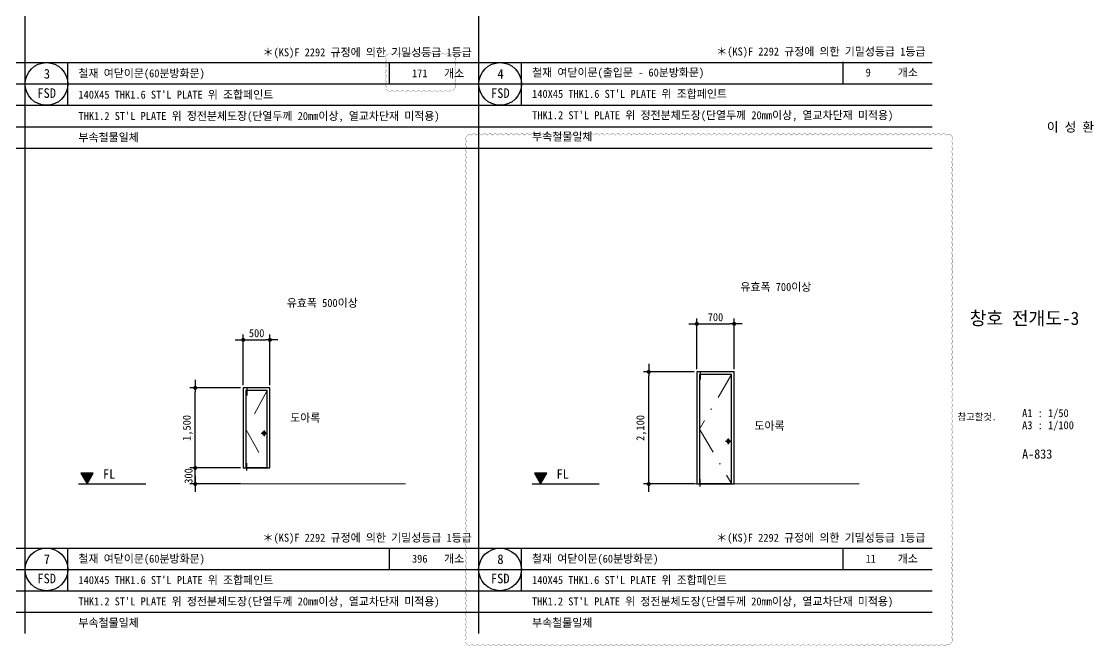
# Model space of a CAD drawing. Header units: millimetres. Extents: x 34479 to 326239, y 111570 to 168880.
# Drawn here: x 138154 to 158239, y 141043 to 152735 of the extents above; entities that cross this region are included whole.
import ezdxf
from ezdxf.enums import TextEntityAlignment as Align

# ---------------------------------------------------------------- set-up
doc = ezdxf.new("R2010")
doc.units = ezdxf.units.MM
doc.header["$LTSCALE"] = 100
doc.header["$MEASUREMENT"] = 0
doc.header["$PDSIZE"] = -10
for name, pattern in [('CEN', [62, 60, -1, 0, -1]), ('DASHDOT', [1, 0.5, -0.25, 0, -0.25]), ('HID', [2, 1.1, -0.9])]:
    doc.linetypes.add(name, pattern=pattern)
doc.layers.get('0').update_dxf_attribs({"linetype": 'CONTINUOUS'})
doc.layers.get('Defpoints').update_dxf_attribs({"color": 153, "linetype": 'CONTINUOUS'})
for name, color, linetype, lineweight in [('A-AXIS-LINE', 1, 'CEN', 15), ('A-DWXK-OPEN', 1, 'HID', 15), ('A-DWXM-WIND', 4, 'CONTINUOUS', 25), ('A-XXXX-SYMB', 7, 'CONTINUOUS', 25), ('REV-202205', 20, 'CONTINUOUS', 25)]:
    doc.layers.add(name, color=color, linetype=linetype, lineweight=lineweight)
for name, color, linetype in [('A-BORD-TEXT', 3, 'CONTINUOUS'), ('A-DIMS', 7, 'CONTINUOUS'), ('A-XXXX-TABL', 7, 'CONTINUOUS'), ('A-XXXX-TXT2', 3, 'CONTINUOUS'), ('dim', 7, 'CONTINUOUS'), ('WINELEV', 4, 'CONTINUOUS')]:
    doc.layers.add(name, color=color, linetype=linetype)
doc.styles.add('HY울릉도L', font='')
doc.styles.add('돋움체', font='')
doc.styles.get('HY울릉도L').set_extended_font_data('HYwulM')
doc.styles.get('돋움체').set_extended_font_data('DotumChe')
doc.dimstyles.new('CDIM', dxfattribs={"dimtxt": 3, "dimasz": 1.5, "dimexe": 2, "dimexo": 1, "dimgap": 1, "dimtad": 1, "dimdec": 0, "dimrnd": 0.5, "dimzin": 0, "dimdsep": 32, "dimlunit": 6, "dimtxsty": 'HY울릉도L', "dimblk1": '_CIDOT', "dimblk2": '_CIDOT', "dimsah": 1, "dimcen": 5.5, "dimclrd": 2, "dimclre": 2, "dimclrt": 7, "dimadec": 0, "dimazin": 0, "dimtfac": 1, "dimtdec": 0, "dimtix": 1, "dimtmove": 2, "dimatfit": 1, "dimldrblk": '_CIDOT', "dimfxl": 1, "dimtolj": 1, "dimtzin": 0, "dimlwd": -1, "dimarcsym": 0})

# ---------------------------------------------------------------- blocks, each defined once
blk = doc.blocks.new('_CIDOT')
at = {"color": 0, "linetype": 'ByBlock'}
blk.add_line((2, 0), (-1, 0), dxfattribs=at)
at = {"color": 0, "linetype": 'ByBlock', "const_width": 0.5}
blk.add_lwpolyline([(-0.25, 0, 1), (0.25, 0, 1)], format="xyb", close=True, dxfattribs=at)
blk = doc.blocks.new('*D394')
at = {"layer": 'A-DIMS', "lineweight": -2, "transparency": 16777216}
for p, q in [((142310, 145920), (142310, 146870)), ((142810, 145920), (142810, 146870))]:
    blk.add_line(p, q, dxfattribs=at)
at = {"layer": 'A-DIMS', "transparency": 16777216}
blk.add_line((142385, 146770), (142735, 146770), dxfattribs=at)
at = {"layer": 'Defpoints', "color": 0, "transparency": 16777216}
for p in [(142810, 146770), (142310, 145870), (142810, 145870)]:
    blk.add_point(p, dxfattribs=at)
at = {"layer": 'A-DIMS', "transparency": 16777216, "xscale": 75, "yscale": 75, "zscale": 75, "rotation": 180}
blk.add_blockref('_CIDOT', (142310, 146770), dxfattribs=at)
at = {"layer": 'A-DIMS', "transparency": 16777216, "xscale": 75, "yscale": 75, "zscale": 75}
blk.add_blockref('_CIDOT', (142810, 146770), dxfattribs=at)
at = {"layer": 'A-DIMS', "color": 3, "transparency": 16777216, "insert": (142560, 146895), "char_height": 150, "attachment_point": 5, "style": '돋움체'}
blk.add_mtext('\\A1;500', dxfattribs=at)
blk = doc.blocks.new('*D395')
at = {"layer": 'A-DIMS', "lineweight": -2, "transparency": 16777216}
for p, q in [((142260, 145870), (141310, 145870)), ((142260, 144370), (141310, 144370))]:
    blk.add_line(p, q, dxfattribs=at)
at = {"layer": 'A-DIMS', "transparency": 16777216}
blk.add_line((141410, 144445), (141410, 145795), dxfattribs=at)
at = {"layer": 'Defpoints', "color": 0, "transparency": 16777216}
for p in [(141410, 145870), (142310, 145870), (142310, 144370)]:
    blk.add_point(p, dxfattribs=at)
at = {"layer": 'A-DIMS', "transparency": 16777216, "xscale": 75, "yscale": 75, "zscale": 75}
for p, rotation in [((141410, 145870), 90), ((141410, 144370), 270)]:
    blk.add_blockref('_CIDOT', p, dxfattribs=dict(at, rotation=rotation))
at = {"layer": 'A-DIMS', "color": 3, "transparency": 16777216, "insert": (141270, 145120), "char_height": 150, "attachment_point": 5, "rotation": 90, "style": '돋움체'}
blk.add_mtext('\\A1;1,500', dxfattribs=at)
blk = doc.blocks.new('*D396')
at = {"layer": 'A-DIMS', "transparency": 16777216}
for p, q in [((141410, 144445), (141410, 144520)), ((141410, 144070), (141410, 144370)), ((141410, 143995), (141410, 143920))]:
    blk.add_line(p, q, dxfattribs=at)
at = {"layer": 'A-DIMS', "lineweight": -2, "transparency": 16777216}
for p, q in [((142260, 144370), (141310, 144370)), ((142260, 144070), (141310, 144070))]:
    blk.add_line(p, q, dxfattribs=at)
at = {"layer": 'Defpoints', "color": 0, "transparency": 16777216}
for p in [(141410, 144370), (142310, 144370), (142310, 144070)]:
    blk.add_point(p, dxfattribs=at)
at = {"layer": 'A-DIMS', "transparency": 16777216, "xscale": 75, "yscale": 75, "zscale": 75}
for p, rotation in [((141410, 144370), 270), ((141410, 144070), 90)]:
    blk.add_blockref('_CIDOT', p, dxfattribs=dict(at, rotation=rotation))
at = {"layer": 'A-DIMS', "color": 3, "transparency": 16777216, "insert": (141285, 144220), "char_height": 150, "attachment_point": 5, "rotation": 90, "style": '돋움체'}
blk.add_mtext('\\A1;300', dxfattribs=at)
blk = doc.blocks.new('*D407')
at = {"layer": 'A-DIMS', "lineweight": -2, "transparency": 16777216}
for p, q in [((150806, 146220), (150806, 147170)), ((151506, 146220), (151506, 147170))]:
    blk.add_line(p, q, dxfattribs=at)
at = {"layer": 'A-DIMS', "transparency": 16777216}
blk.add_line((150881, 147070), (151431, 147070), dxfattribs=at)
at = {"layer": 'Defpoints', "color": 0, "transparency": 16777216}
for p in [(151506, 147070), (150806, 146170), (151506, 146170)]:
    blk.add_point(p, dxfattribs=at)
at = {"layer": 'A-DIMS', "transparency": 16777216, "xscale": 75, "yscale": 75, "zscale": 75, "rotation": 180}
blk.add_blockref('_CIDOT', (150806, 147070), dxfattribs=at)
at = {"layer": 'A-DIMS', "transparency": 16777216, "xscale": 75, "yscale": 75, "zscale": 75}
blk.add_blockref('_CIDOT', (151506, 147070), dxfattribs=at)
at = {"layer": 'A-DIMS', "color": 3, "transparency": 16777216, "insert": (151156, 147195), "char_height": 150, "attachment_point": 5, "style": '돋움체'}
blk.add_mtext('\\A1;700', dxfattribs=at)
blk = doc.blocks.new('*D408')
at = {"layer": 'A-DIMS', "lineweight": -2, "transparency": 16777216}
for p, q in [((150756, 146170, 0), (149806, 146170, 0)), ((150756, 144070, 0), (149806, 144070, 0))]:
    blk.add_line(p, q, dxfattribs=at)
at = {"layer": 'A-DIMS', "transparency": 16777216}
blk.add_line((149906, 144145, 0), (149906, 146095, 0), dxfattribs=at)
at = {"layer": 'Defpoints', "color": 0, "transparency": 16777216}
for p in [(149906, 146170, 0), (150806, 146170, 0), (150806, 144070, 0)]:
    blk.add_point(p, dxfattribs=at)
at = {"layer": 'A-DIMS', "transparency": 16777216, "xscale": 75, "yscale": 75, "zscale": 75}
for p, rotation in [((149906, 146170, 0), 90), ((149906, 144070, 0), 270)]:
    blk.add_blockref('_CIDOT', p, dxfattribs=dict(at, rotation=rotation))
at = {"layer": 'A-DIMS', "color": 3, "transparency": 16777216, "insert": (149767, 145120, 0), "char_height": 150, "attachment_point": 5, "rotation": 90, "style": '돋움체'}
blk.add_mtext('\\A1;2,100', dxfattribs=at)

msp = doc.modelspace()

# ---------------------------------------------------------------- linework, layer by layer
at = {"layer": 'A-AXIS-LINE'}
for p, q in [((145348.79, 144070.27, 0), (141329.74, 144070.27, 0)), ((153845.53, 144070.27, 0), (149826.48, 144070.27, 0))]:
    msp.add_line(p, q, dxfattribs=at)
at = {"layer": 'A-DWXK-OPEN', "linetype": 'DASHDOT', "ltscale": 10, "elevation": 0}
for points in [[(151456.48, 146120.27), (150856.48, 145095.27), (151456.48, 144080.27)], [(142759.74, 145820.27), (142359.74, 145095.27), (142759.74, 144380.27)]]:
    msp.add_lwpolyline(points, dxfattribs=at)
at = {"layer": 'A-DWXM-WIND', "extrusion": (0, 0, -1)}
for p, q in [((142645.74, 145020.27, 0), (142753.74, 145020.27, 0)), ((142699.74, 145074.27, 0), (142699.74, 144966.27, 0)), ((151342.48, 144870.27, 0), (151450.48, 144870.27, 0)), ((151396.48, 144924.27, 0), (151396.48, 144816.27, 0))]:
    msp.add_line(p, q, dxfattribs=at)
at = {"layer": 'A-DWXM-WIND'}
for p, q in [((142359.74, 144380.27, 0), (142759.74, 144380.27, 0)), ((150856.48, 144080.27, 0), (151456.48, 144080.27, 0))]:
    msp.add_line(p, q, dxfattribs=at)
at = {"layer": 'A-DWXM-WIND', "elevation": 0}
for points in [[(150806.48, 144070.27), (151506.48, 144070.27), (151506.48, 146170.27), (150806.48, 146170.27)], [(142309.74, 144370.27), (142809.74, 144370.27), (142809.74, 145870.27), (142309.74, 145870.27)]]:
    msp.add_lwpolyline(points, close=True, dxfattribs=at)
for points in [[(151456.48, 144070.27), (151456.48, 146120.27), (150856.48, 146120.27), (150856.48, 144070.27)], [(142759.74, 144370.27), (142759.74, 145820.27), (142359.74, 145820.27), (142359.74, 144370.27)]]:
    msp.add_lwpolyline(points, dxfattribs=at)
at = {"layer": 'A-DWXM-WIND', "extrusion": (0, 0, -1)}
for centre in [(-142699.74, 145020.27, 0), (-151396.48, 144870.27, 0)]:
    msp.add_circle(centre, 30, dxfattribs=at)
at = {"layer": 'A-XXXX-SYMB'}
for p, q in [((139222.91, 144070.27), (140482.96, 144070.27)), ((147719.64, 144070.27), (148979.7, 144070.27))]:
    msp.add_line(p, q, dxfattribs=at)
for points in [[(139267.44, 144270.27), (139382.91, 144070.27), (139498.38, 144270.27)], [(147764.17, 144270.27), (147879.64, 144070.27), (147995.11, 144270.27)]]:
    msp.add_lwpolyline(points, close=True, dxfattribs=at)
for points in [[(139267.44, 144270.27), (139498.38, 144270.27), (139382.91, 144070.27)], [(147764.17, 144270.27), (147995.11, 144270.27), (147879.64, 144070.27)]]:
    msp.add_solid(points, dxfattribs=at)
at = {"layer": 'A-XXXX-TABL'}
for p, q in [((138223.89, 141270.27), (138223.89, 168880.27)), ((146720.63, 141270.27), (146720.63, 168880.27)), ((118478.88, 151963.74), (155216.38, 151963.74)), ((139022.91, 151163.74), (139022.91, 151963.74)), ((145050.31, 151563.74), (145050.31, 151963.74)), ((147521.61, 151163.74), (147521.61, 151963.74)), ((153548.03, 151578.93), (153548.03, 151978.93)), ((118478.88, 151563.74), (155216.38, 151563.74)), ((118478.88, 151163.74), (155216.38, 151163.74)), ((118478.88, 150763.74), (155216.38, 150763.74)), ((118478.88, 150363.74), (155216.38, 150363.74)), ((118478.88, 142870.27), (155216.38, 142870.27)), ((139022.91, 142070.27), (139022.91, 142870.27)), ((145050.31, 142470.27), (145050.31, 142870.27)), ((147519.64, 142070.27), (147519.64, 142870.27)), ((153547.04, 142470.27), (153547.04, 142870.27)), ((118478.88, 142470.27), (155216.38, 142470.27)), ((118478.88, 142070.27), (155216.38, 142070.27)), ((118478.88, 141670.27), (155216.38, 141670.27))]:
    msp.add_line(p, q, dxfattribs=at)
at = {"layer": 'A-XXXX-TABL', "color": 4}
for centre in [(138622.91, 151563.74), (147121.61, 151563.74), (138622.91, 142470.27), (147119.64, 142470.27)]:
    msp.add_circle(centre, 400, dxfattribs=at)
at = {"layer": 'dim'}
for points in [[(151091.3, 147321.83, 0, 40, 0), (151091.3, 147436.83, 0, 0, 0), (151091.3, 147761.83, 0, 0, 0), (151611.3, 147761.83, 0, 0, 0)], [(142594.57, 147021.83, 0, 40, 0), (142594.57, 147136.83, 0, 0, 0), (142594.57, 147461.83, 0, 0, 0), (143114.57, 147461.83, 0, 0, 0)]]:
    msp.add_lwpolyline(points, format="xyseb", dxfattribs=at)
at = {"layer": 'dim', "elevation": 0}
for points in [[(142709.74, 145035.27, 0, 40, 0), (142709.74, 145155.27, 0, 0, 0), (142709.74, 145315.27, 0, 0, 0), (143109.74, 145315.27, 0, 0, 0)], [(151406.48, 144885.27, 0, 40, 0), (151406.48, 145005.27, 0, 0, 0), (151406.48, 145165.27, 0, 0, 0), (151806.48, 145165.27, 0, 0, 0)]]:
    msp.add_lwpolyline(points, format="xyseb", dxfattribs=at)
at = {"layer": 'REV-202205', "const_width": 4}
for points in [[(144997.1, 151450.66, 0.52056705), (145097.1, 151450.66, 0.52056705), (145197.1, 151450.66, 0.52056705), (145297.1, 151450.66, 0.52056705), (145397.1, 151450.66, 0.52056705), (145497.1, 151450.66, 0.52056705), (145597.1, 151450.66, 0.52056705), (145697.1, 151450.66, 0.52056705), (145797.1, 151450.66, 0.52056705), (145897.1, 151450.66, 0.52056705), (145997.1, 151450.66, 0.52056705), (146097.1, 151450.66, 0.52056705), (146197.1, 151450.66, 0.52056705), (146267.07, 151480.69, 0.52056705), (146267.07, 151580.69, 0.52056705), (146267.07, 151680.69, 0.52056705), (146267.07, 151780.69, 0.52056705), (146267.07, 151880.69, 0.52056705), (146267.07, 151980.69, 0.52056705), (146267.07, 152080.69, 0.52056705), (146194.28, 152107.91, 0.52056705), (146094.28, 152107.91, 0.52056705), (145994.28, 152107.91, 0.52056705), (145894.28, 152107.91, 0.52056705), (145794.28, 152107.91, 0.52056705), (145694.28, 152107.91, 0.52056705), (145594.28, 152107.91, 0.52056705), (145494.28, 152107.91, 0.52056705), (145394.28, 152107.91, 0.52056705), (145294.28, 152107.91, 0.52056705), (145194.28, 152107.91, 0.52056705), (145094.28, 152107.91, 0.52056705), (144997.1, 152105.09, 0.52056705), (144997.1, 152005.09, 0.52056705), (144997.1, 151905.09, 0.52056705), (144997.1, 151805.09, 0.52056705), (144997.1, 151705.09, 0.52056705), (144997.1, 151605.09, 0.52056705), (144997.1, 151505.09, 0.52056705)], [(146498.6, 141071.06, 0.52056705), (146598.6, 141071.06, 0.52056705), (146698.6, 141071.06, 0.52056705), (146798.6, 141071.06, 0.52056705), (146898.6, 141071.06, 0.52056705), (146998.6, 141071.06, 0.52056705), (147098.6, 141071.06, 0.52056705), (147198.6, 141071.06, 0.52056705), (147298.6, 141071.06, 0.52056705), (147398.6, 141071.06, 0.52056705), (147498.6, 141071.06, 0.52056705), (147598.6, 141071.06, 0.52056705), (147698.6, 141071.06, 0.52056705), (147798.6, 141071.06, 0.52056705), (147898.6, 141071.06, 0.52056705), (147998.6, 141071.06, 0.52056705), (148098.6, 141071.06, 0.52056705), (148198.6, 141071.06, 0.52056705), (148298.6, 141071.06, 0.52056705), (148398.6, 141071.06, 0.52056705), (148498.6, 141071.06, 0.52056705), (148598.6, 141071.06, 0.52056705), (148698.6, 141071.06, 0.52056705), (148798.6, 141071.06, 0.52056705), (148898.6, 141071.06, 0.52056705), (148998.6, 141071.06, 0.52056705), (149098.6, 141071.06, 0.52056705), (149198.6, 141071.06, 0.52056705), (149298.6, 141071.06, 0.52056705), (149398.6, 141071.06, 0.52056705), (149498.6, 141071.06, 0.52056705), (149598.6, 141071.06, 0.52056705), (149698.6, 141071.06, 0.52056705), (149798.6, 141071.06, 0.52056705), (149898.6, 141071.06, 0.52056705), (149998.6, 141071.06, 0.52056705), (150098.6, 141071.06, 0.52056705), (150198.6, 141071.06, 0.52056705), (150298.6, 141071.06, 0.52056705), (150398.6, 141071.06, 0.52056705), (150498.6, 141071.06, 0.52056705), (150598.6, 141071.06, 0.52056705), (150698.6, 141071.06, 0.52056705), (150798.6, 141071.06, 0.52056705), (150898.6, 141071.06, 0.52056705), (150998.6, 141071.06, 0.52056705), (151098.6, 141071.06, 0.52056705), (151198.6, 141071.06, 0.52056705), (151298.6, 141071.06, 0.52056705), (151398.6, 141071.06, 0.52056705), (151498.6, 141071.06, 0.52056705), (151598.6, 141071.06, 0.52056705), (151698.6, 141071.06, 0.52056705), (151798.6, 141071.06, 0.52056705), (151898.6, 141071.06, 0.52056705), (151998.6, 141071.06, 0.52056705), (152098.6, 141071.06, 0.52056705), (152198.6, 141071.06, 0.52056705), (152298.6, 141071.06, 0.52056705), (152398.6, 141071.06, 0.52056705), (152498.6, 141071.06, 0.52056705), (152598.6, 141071.06, 0.52056705), (152698.6, 141071.06, 0.52056705), (152798.6, 141071.06, 0.52056705), (152898.6, 141071.06, 0.52056705), (152998.6, 141071.06, 0.52056705), (153098.6, 141071.06, 0.52056705), (153198.6, 141071.06, 0.52056705), (153298.6, 141071.06, 0.52056705), (153398.6, 141071.06, 0.52056705), (153498.6, 141071.06, 0.52056705), (153598.6, 141071.06, 0.52056705), (153698.6, 141071.06, 0.52056705), (153798.6, 141071.06, 0.52056705), (153898.6, 141071.06, 0.52056705), (153998.6, 141071.06, 0.52056705), (154098.6, 141071.06, 0.52056705), (154198.6, 141071.06, 0.52056705), (154298.6, 141071.06, 0.52056705), (154398.6, 141071.06, 0.52056705), (154498.6, 141071.06, 0.52056705), (154598.6, 141071.06, 0.52056705), (154698.6, 141071.06, 0.52056705), (154798.6, 141071.06, 0.52056705), (154898.6, 141071.06, 0.52056705), (154998.6, 141071.06, 0.52056705), (155098.6, 141071.06, 0.52056705), (155198.6, 141071.06, 0.52056705), (155298.6, 141071.06, 0.52056705), (155398.6, 141071.06, 0.52056705), (155498.6, 141071.06, 0.52056705), (155572.17, 141097.49, 0.52056705), (155572.17, 141197.49, 0.52056705), (155572.17, 141297.49, 0.52056705), (155572.17, 141397.49, 0.52056705), (155572.17, 141497.49, 0.52056705), (155572.17, 141597.49, 0.52056705), (155572.17, 141697.49, 0.52056705), (155572.17, 141797.49, 0.52056705), (155572.17, 141897.49, 0.52056705), (155572.17, 141997.49, 0.52056705), (155572.17, 142097.49, 0.52056705), (155572.17, 142197.49, 0.52056705), (155572.17, 142297.49, 0.52056705), (155572.17, 142397.49, 0.52056705), (155572.17, 142497.49, 0.52056705), (155572.17, 142597.49, 0.52056705), (155572.17, 142697.49, 0.52056705), (155572.17, 142797.49, 0.52056705), (155572.17, 142897.49, 0.52056705), (155572.17, 142997.49, 0.52056705), (155572.17, 143097.49, 0.52056705), (155572.17, 143197.49, 0.52056705), (155572.17, 143297.49, 0.52056705), (155572.17, 143397.49, 0.52056705), (155572.17, 143497.49, 0.52056705), (155572.17, 143597.49, 0.52056705), (155572.17, 143697.49, 0.52056705), (155572.17, 143797.49, 0.52056705), (155572.17, 143897.49, 0.52056705), (155572.17, 143997.49, 0.52056705), (155572.17, 144097.49, 0.52056705), (155572.17, 144197.49, 0.52056705), (155572.17, 144297.49, 0.52056705), (155572.17, 144397.49, 0.52056705), (155572.17, 144497.49, 0.52056705), (155572.17, 144597.49, 0.52056705), (155572.17, 144697.49, 0.52056705), (155572.17, 144797.49, 0.52056705), (155572.17, 144897.49, 0.52056705), (155572.17, 144997.49, 0.52056705), (155572.17, 145097.49, 0.52056705), (155572.17, 145197.49, 0.52056705), (155572.17, 145297.49, 0.52056705), (155572.17, 145397.49, 0.52056705), (155572.17, 145497.49, 0.52056705), (155572.17, 145597.49, 0.52056705), (155572.17, 145697.49, 0.52056705), (155572.17, 145797.49, 0.52056705), (155572.17, 145897.49, 0.52056705), (155572.17, 145997.49, 0.52056705), (155572.17, 146097.49, 0.52056705), (155572.17, 146197.49, 0.52056705), (155572.17, 146297.49, 0.52056705), (155572.17, 146397.49, 0.52056705), (155572.17, 146497.49, 0.52056705), (155572.17, 146597.49, 0.52056705), (155572.17, 146697.49, 0.52056705), (155572.17, 146797.49, 0.52056705), (155572.17, 146897.49, 0.52056705), (155572.17, 146997.49, 0.52056705), (155572.17, 147097.49, 0.52056705), (155572.17, 147197.49, 0.52056705), (155572.17, 147297.49, 0.52056705), (155572.17, 147397.49, 0.52056705), (155572.17, 147497.49, 0.52056705), (155572.17, 147597.49, 0.52056705), (155572.17, 147697.49, 0.52056705), (155572.17, 147797.49, 0.52056705), (155572.17, 147897.49, 0.52056705), (155572.17, 147997.49, 0.52056705), (155572.17, 148097.49, 0.52056705), (155572.17, 148197.49, 0.52056705), (155572.17, 148297.49, 0.52056705), (155572.17, 148397.49, 0.52056705), (155572.17, 148497.49, 0.52056705), (155572.17, 148597.49, 0.52056705), (155572.17, 148697.49, 0.52056705), (155572.17, 148797.49, 0.52056705), (155572.17, 148897.49, 0.52056705), (155572.17, 148997.49, 0.52056705), (155572.17, 149097.49, 0.52056705), (155572.17, 149197.49, 0.52056705), (155572.17, 149297.49, 0.52056705), (155572.17, 149397.49, 0.52056705), (155572.17, 149497.49, 0.52056705), (155572.17, 149597.49, 0.52056705), (155572.17, 149697.49, 0.52056705), (155572.17, 149797.49, 0.52056705), (155572.17, 149897.49, 0.52056705), (155572.17, 149997.49, 0.52056705), (155572.17, 150097.49, 0.52056705), (155572.17, 150197.49, 0.52056705), (155572.17, 150297.49, 0.52056705), (155572.17, 150397.49, 0.52056705), (155572.17, 150497.49, 0.52056705), (155572.17, 150597.49, 0.52056705), (155479.22, 150604.55, 0.52056705), (155379.22, 150604.55, 0.52056705), (155279.22, 150604.55, 0.52056705), (155179.22, 150604.55, 0.52056705), (155079.22, 150604.55, 0.52056705), (154979.22, 150604.55, 0.52056705), (154879.22, 150604.55, 0.52056705), (154779.22, 150604.55, 0.52056705), (154679.22, 150604.55, 0.52056705), (154579.22, 150604.55, 0.52056705), (154479.22, 150604.55, 0.52056705), (154379.22, 150604.55, 0.52056705), (154279.22, 150604.55, 0.52056705), (154179.22, 150604.55, 0.52056705), (154079.22, 150604.55, 0.52056705), (153979.22, 150604.55, 0.52056705), (153879.22, 150604.55, 0.52056705), (153779.22, 150604.55, 0.52056705), (153679.22, 150604.55, 0.52056705), (153579.22, 150604.55, 0.52056705), (153479.22, 150604.55, 0.52056705), (153379.22, 150604.55, 0.52056705), (153279.22, 150604.55, 0.52056705), (153179.22, 150604.55, 0.52056705), (153079.22, 150604.55, 0.52056705), (152979.22, 150604.55, 0.52056705), (152879.22, 150604.55, 0.52056705), (152779.22, 150604.55, 0.52056705), (152679.22, 150604.55, 0.52056705), (152579.22, 150604.55, 0.52056705), (152479.22, 150604.55, 0.52056705), (152379.22, 150604.55, 0.52056705), (152279.22, 150604.55, 0.52056705), (152179.22, 150604.55, 0.52056705), (152079.22, 150604.55, 0.52056705), (151979.22, 150604.55, 0.52056705), (151879.22, 150604.55, 0.52056705), (151779.22, 150604.55, 0.52056705), (151679.22, 150604.55, 0.52056705), (151579.22, 150604.55, 0.52056705), (151479.22, 150604.55, 0.52056705), (151379.22, 150604.55, 0.52056705), (151279.22, 150604.55, 0.52056705), (151179.22, 150604.55, 0.52056705), (151079.22, 150604.55, 0.52056705), (150979.22, 150604.55, 0.52056705), (150879.22, 150604.55, 0.52056705), (150779.22, 150604.55, 0.52056705), (150679.22, 150604.55, 0.52056705), (150579.22, 150604.55, 0.52056705), (150479.22, 150604.55, 0.52056705), (150379.22, 150604.55, 0.52056705), (150279.22, 150604.55, 0.52056705), (150179.22, 150604.55, 0.52056705), (150079.22, 150604.55, 0.52056705), (149979.22, 150604.55, 0.52056705), (149879.22, 150604.55, 0.52056705), (149779.22, 150604.55, 0.52056705), (149679.22, 150604.55, 0.52056705), (149579.22, 150604.55, 0.52056705), (149479.22, 150604.55, 0.52056705), (149379.22, 150604.55, 0.52056705), (149279.22, 150604.55, 0.52056705), (149179.22, 150604.55, 0.52056705), (149079.22, 150604.55, 0.52056705), (148979.22, 150604.55, 0.52056705), (148879.22, 150604.55, 0.52056705), (148779.22, 150604.55, 0.52056705), (148679.22, 150604.55, 0.52056705), (148579.22, 150604.55, 0.52056705), (148479.22, 150604.55, 0.52056705), (148379.22, 150604.55, 0.52056705), (148279.22, 150604.55, 0.52056705), (148179.22, 150604.55, 0.52056705), (148079.22, 150604.55, 0.52056705), (147979.22, 150604.55, 0.52056705), (147879.22, 150604.55, 0.52056705), (147779.22, 150604.55, 0.52056705), (147679.22, 150604.55, 0.52056705), (147579.22, 150604.55, 0.52056705), (147479.22, 150604.55, 0.52056705), (147379.22, 150604.55, 0.52056705), (147279.22, 150604.55, 0.52056705), (147179.22, 150604.55, 0.52056705), (147079.22, 150604.55, 0.52056705), (146979.22, 150604.55, 0.52056705), (146879.22, 150604.55, 0.52056705), (146779.22, 150604.55, 0.52056705), (146679.22, 150604.55, 0.52056705), (146579.22, 150604.55, 0.52056705), (146498.6, 150585.16, 0.52056705), (146498.6, 150485.16, 0.52056705), (146498.6, 150385.16, 0.52056705), (146498.6, 150285.16, 0.52056705), (146498.6, 150185.16, 0.52056705), (146498.6, 150085.16, 0.52056705), (146498.6, 149985.16, 0.52056705), (146498.6, 149885.16, 0.52056705), (146498.6, 149785.16, 0.52056705), (146498.6, 149685.16, 0.52056705), (146498.6, 149585.16, 0.52056705), (146498.6, 149485.16, 0.52056705), (146498.6, 149385.16, 0.52056705), (146498.6, 149285.16, 0.52056705), (146498.6, 149185.16, 0.52056705), (146498.6, 149085.16, 0.52056705), (146498.6, 148985.16, 0.52056705), (146498.6, 148885.16, 0.52056705), (146498.6, 148785.16, 0.52056705), (146498.6, 148685.16, 0.52056705), (146498.6, 148585.16, 0.52056705), (146498.6, 148485.16, 0.52056705), (146498.6, 148385.16, 0.52056705), (146498.6, 148285.16, 0.52056705), (146498.6, 148185.16, 0.52056705), (146498.6, 148085.16, 0.52056705), (146498.6, 147985.16, 0.52056705), (146498.6, 147885.16, 0.52056705), (146498.6, 147785.16, 0.52056705), (146498.6, 147685.16, 0.52056705), (146498.6, 147585.16, 0.52056705), (146498.6, 147485.16, 0.52056705), (146498.6, 147385.16, 0.52056705), (146498.6, 147285.16, 0.52056705), (146498.6, 147185.16, 0.52056705), (146498.6, 147085.16, 0.52056705), (146498.6, 146985.16, 0.52056705), (146498.6, 146885.16, 0.52056705), (146498.6, 146785.16, 0.52056705), (146498.6, 146685.16, 0.52056705), (146498.6, 146585.16, 0.52056705), (146498.6, 146485.16, 0.52056705), (146498.6, 146385.16, 0.52056705), (146498.6, 146285.16, 0.52056705), (146498.6, 146185.16, 0.52056705), (146498.6, 146085.16, 0.52056705), (146498.6, 145985.16, 0.52056705), (146498.6, 145885.16, 0.52056705), (146498.6, 145785.16, 0.52056705), (146498.6, 145685.16, 0.52056705), (146498.6, 145585.16, 0.52056705), (146498.6, 145485.16, 0.52056705), (146498.6, 145385.16, 0.52056705), (146498.6, 145285.16, 0.52056705), (146498.6, 145185.16, 0.52056705), (146498.6, 145085.16, 0.52056705), (146498.6, 144985.16, 0.52056705), (146498.6, 144885.16, 0.52056705), (146498.6, 144785.16, 0.52056705), (146498.6, 144685.16, 0.52056705), (146498.6, 144585.16, 0.52056705), (146498.6, 144485.16, 0.52056705), (146498.6, 144385.16, 0.52056705), (146498.6, 144285.16, 0.52056705), (146498.6, 144185.16, 0.52056705), (146498.6, 144085.16, 0.52056705), (146498.6, 143985.16, 0.52056705), (146498.6, 143885.16, 0.52056705), (146498.6, 143785.16, 0.52056705), (146498.6, 143685.16, 0.52056705), (146498.6, 143585.16, 0.52056705), (146498.6, 143485.16, 0.52056705), (146498.6, 143385.16, 0.52056705), (146498.6, 143285.16, 0.52056705), (146498.6, 143185.16, 0.52056705), (146498.6, 143085.16, 0.52056705), (146498.6, 142985.16, 0.52056705), (146498.6, 142885.16, 0.52056705), (146498.6, 142785.16, 0.52056705), (146498.6, 142685.16, 0.52056705), (146498.6, 142585.16, 0.52056705), (146498.6, 142485.16, 0.52056705), (146498.6, 142385.16, 0.52056705), (146498.6, 142285.16, 0.52056705), (146498.6, 142185.16, 0.52056705), (146498.6, 142085.16, 0.52056705), (146498.6, 141985.16, 0.52056705), (146498.6, 141885.16, 0.52056705), (146498.6, 141785.16, 0.52056705), (146498.6, 141685.16, 0.52056705), (146498.6, 141585.16, 0.52056705), (146498.6, 141485.16, 0.52056705), (146498.6, 141385.16, 0.52056705), (146498.6, 141285.16, 0.52056705), (146498.6, 141185.16, 0.52056705)]]:
    msp.add_lwpolyline(points, format="xyb", close=True, dxfattribs=at)
at = {"layer": 'WINELEV', "linetype": 'Continuous'}
for p, q in [((150871.48, 146166.27, 0), (150871.48, 146029.27, 0)), ((142374.74, 145866.27, 0), (142374.74, 145729.27, 0)), ((142374.74, 144324.27, 0), (142374.74, 144461.27, 0)), ((150871.48, 144024.27, 0), (150871.48, 144161.27, 0))]:
    msp.add_line(p, q, dxfattribs=at)

# ---------------------------------------------------------------- texts
at = {"layer": 'A-BORD-TEXT', "style": '돋움체'}
msp.add_text('이 성 환', height=175, dxfattribs=at).set_placement((158247.44, 150670.45), align=Align.RIGHT)
msp.add_text('창호 전개도-3', height=250, dxfattribs=at).set_placement((156944.23, 147174.47), align=Align.MIDDLE_CENTER)
for s, height, p in [('A1 : 1/50', 150, (156900.44, 145322.78)), ('A3 : 1/100', 150, (156900.44, 145096.03)), ('A-833', 175, (156900.44, 144544.21))]:
    msp.add_text(s, height=height, dxfattribs=at).set_placement(p)
at = {"layer": 'A-BORD-TEXT', "ltscale": 100, "style": '돋움체'}
msp.add_text('참고할것.', height=125, dxfattribs=at).set_placement((155690.62, 145327.4), align=Align.MIDDLE_LEFT)
at = {"layer": 'A-XXXX-TXT2', "style": '돋움체'}
for p in [(146590.92, 152081.69), (155089.62, 152096.88), (146590.92, 142988.22), (155087.66, 142988.22)]:
    msp.add_text('＊(KS)F 2292 규정에 의한 기밀성등급 1등급', height=150, dxfattribs=at).set_placement(p, align=Align.RIGHT)
for s, p in [('3', (138631.15, 151664.74)), ('4', (147129.85, 151664.74)), ('FSD', (138626.97, 151303.06)), ('FSD', (147125.67, 151303.06)), ('7', (138631.15, 142571.27)), ('8', (147127.88, 142571.27)), ('FSD', (138626.97, 142209.59)), ('FSD', (147123.7, 142209.59))]:
    msp.add_text(s, height=180, dxfattribs=at).set_placement(p, align=Align.CENTER)
for s, height, p in [('철재 여닫이문(60분방화문)', 150, (139222.82, 151763.74)), ('개소', 150, (146072.58, 151763.74)), ('철재 여닫이문(출입문 - 60분방화문)', 150, (147721.52, 151778.93)), ('9', 150, (153968.58, 151778.93)), ('개소', 150, (154570.29, 151778.93)), ('171', 150, (145470.87, 151763.74)), ("140X45 THK1.6 ST'L PLATE 위 조합페인트", 150, (139222.82, 151363.74)), ("140X45 THK1.6 ST'L PLATE 위 조합페인트", 150, (147721.52, 151378.93)), ("THK1.2 ST'L PLATE 위 정전분체도장(단열두께 20mm이상, 열교차단재 미적용)", 150, (139222.82, 150963.74)), ("THK1.2 ST'L PLATE 위 정전분체도장(단열두께 20mm이상, 열교차단재 미적용)", 150, (147721.52, 150978.93)), ('부속철물일체', 150, (139222.82, 150563.74)), ('부속철물일체', 150, (147721.52, 150578.93)), ('유효폭 700이상', 150, (151622.63, 147761.83)), ('유효폭 500이상', 150, (143125.89, 147461.83)), ('FL', 180, (139681.22, 144256.64)), ('FL', 180, (148177.96, 144256.64)), ('철재 여닫이문(60분방화문)', 150, (139222.82, 142670.27)), ('396', 150, (145470.87, 142670.27)), ('개소', 150, (146072.58, 142670.27)), ('철재 여닫이문(60분방화문)', 150, (147719.55, 142670.27)), ('11', 150, (153967.6, 142670.27)), ('개소', 150, (154569.31, 142670.27)), ("140X45 THK1.6 ST'L PLATE 위 조합페인트", 150, (139222.82, 142270.27)), ("140X45 THK1.6 ST'L PLATE 위 조합페인트", 150, (147719.55, 142270.27)), ("THK1.2 ST'L PLATE 위 정전분체도장(단열두께 20mm이상, 열교차단재 미적용)", 150, (139222.82, 141870.27)), ("THK1.2 ST'L PLATE 위 정전분체도장(단열두께 20mm이상, 열교차단재 미적용)", 150, (147719.55, 141870.27)), ('부속철물일체', 150, (139222.82, 141470.27)), ('부속철물일체', 150, (147719.55, 141470.27))]:
    msp.add_text(s, height=height, dxfattribs=at).set_placement(p, align=Align.MIDDLE_LEFT)
for p in [(143753.03, 145311.16, 0), (152449.77, 145161.16, 0)]:
    msp.add_text('도아록', height=150, dxfattribs=at).set_placement(p, align=Align.MIDDLE_RIGHT)

# ---------------------------------------------------------------- dimensions: what is measured, and where the dimension line sits
at = {"layer": 'A-DIMS'}
for base, p1, p2, picture, middle in [((151506.48, 147070.27, 0), (150806.48, 146170.27, 0), (151506.48, 146170.27, 0), '*D407', (151156.48, 147195.37, 0)), ((142809.74, 146770.27, 0), (142309.74, 145870.27, 0), (142809.74, 145870.27, 0), '*D394', (142559.74, 146895.37, 0))]:
    dim = msp.add_linear_dim(base=base, p1=p1, p2=p2, dimstyle='CDIM', override={"dimscale": 50, "dimtxsty": '돋움체', "dimclrd": 256, "dimclre": 256, "dimclrt": 3}, dxfattribs=at)
    dim.commit()
    dim.dimension.update_dxf_attribs({"geometry": picture, "text_midpoint": middle})
for base, p1, p2, picture, middle in [((149906.48, 146170.27, 0), (150806.48, 144070.27, 0), (150806.48, 146170.27, 0), '*D408', (149767.19, 145120.27, 0)), ((141409.74, 145870.27, 0), (142309.74, 144370.27, 0), (142309.74, 145870.27, 0), '*D395', (141270.46, 145120.27, 0)), ((141409.74, 144370.27, 0), (142309.74, 144070.27, 0), (142309.74, 144370.27, 0), '*D396', (141284.64, 144220.27, 0))]:
    dim = msp.add_linear_dim(base=base, p1=p1, p2=p2, angle=90, dimstyle='CDIM', override={"dimscale": 50, "dimtxsty": '돋움체', "dimclrd": 256, "dimclre": 256, "dimclrt": 3}, dxfattribs=at)
    dim.commit()
    dim.dimension.update_dxf_attribs({"geometry": picture, "text_midpoint": middle})

doc.saveas('drawing.dxf')
